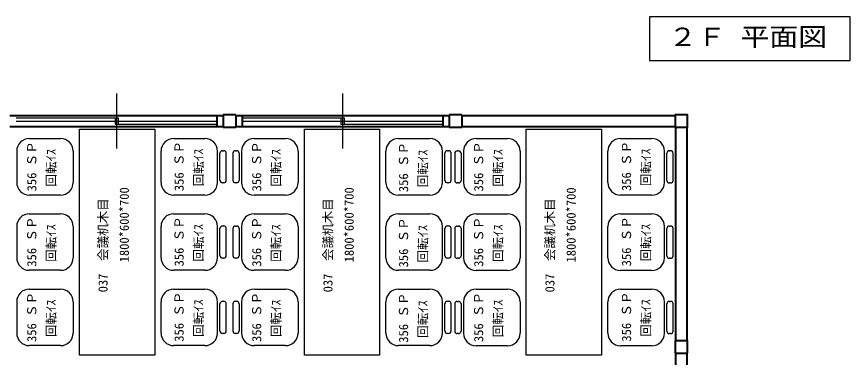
# Model space of a CAD drawing. Units: millimetres at full size, sheet at 1:50; details may follow other scales. Extents: x -8655 to 8652, y -6913 to 6546.
# Drawn here: x 2009 to 8652, y -2887 to -173 of the extents above; entities that cross this region are included whole.
import ezdxf
from ezdxf.enums import TextEntityAlignment as Align

# ---------------------------------------------------------------- set-up
doc = ezdxf.new("R2010")
doc.units = ezdxf.units.MM
doc.header["$LTSCALE"] = 50
for name, color, linetype, lineweight in [('0-2', 2, 'Continuous', 40), ('0-3', 7, 'Continuous', 25), ('0-F', 4, 'Continuous', 18)]:
    doc.layers.add(name, color=color, linetype=linetype, lineweight=lineweight)
doc.styles.add('ＭＳ ゴシック', font='')
doc.styles.get('ＭＳ ゴシック').set_extended_font_data('MS Gothic')

msp = doc.modelspace()

# ---------------------------------------------------------------- linework, layer by layer
at = {"layer": '0-2', "color": 7, "lineweight": 25}
for p, q in [((2805.47, -785.85), (2805.47, -1222.1)), ((4605.47, -785.85), (4605.47, -1222.1)), ((2005.46, -978.98), (2817.97, -978.98)), ((2792.97, -978.98), (2792.97, -1028.98)), ((2817.97, -978.98), (2817.97, -1028.98)), ((3805.46, -978.98), (4617.97, -978.98)), ((4592.97, -978.98), (4592.97, -1028.98)), ((4617.97, -978.98), (4617.97, -1028.98)), ((2005.46, -1003.98), (3605.47, -1003.98)), ((2792.97, -1028.98), (3605.47, -1028.98)), ((3805.46, -1003.98), (5405.47, -1003.98)), ((4592.97, -1028.98), (5405.47, -1028.98))]:
    msp.add_line(p, q, dxfattribs=at)
at = {"layer": '0-2'}
for p, q in [((1955.47, -958.98), (3655.47, -958.98)), ((3605.47, -958.98), (3605.47, -1048.97)), ((3655.47, -958.98), (3655.47, -953.98)), ((3755.47, -953.98), (3655.47, -953.98)), ((3755.47, -958.98), (3755.47, -953.98)), ((3755.47, -958.98), (5455.47, -958.98)), ((3805.47, -958.98), (3805.47, -1048.97)), ((5405.47, -958.98), (5405.47, -1048.97)), ((5455.47, -958.98), (5455.47, -953.98)), ((5555.47, -953.98), (5455.47, -953.98)), ((5555.47, -958.98), (5555.47, -953.98)), ((5555.47, -958.98), (7255.47, -958.98)), ((1955.47, -1048.98), (3655.47, -1048.98)), ((3655.47, -1053.98), (3755.47, -1053.98)), ((3755.47, -1048.98), (5455.47, -1048.98)), ((5455.47, -1053.98), (5555.47, -1053.98)), ((5555.47, -1048.98), (7255.47, -1048.98)), ((7260.47, -1053.98), (7260.47, -2753.98)), ((7350.47, -1053.98), (7350.47, -2753.98)), ((7260.47, -2753.98), (7255.47, -2753.98)), ((7255.47, -2753.98), (7255.47, -2853.98)), ((7355.47, -2853.98), (7355.47, -2753.98)), ((7260.47, -2853.98), (7255.47, -2853.98)), ((7260.47, -2853.98), (7260.47, -4553.98)), ((7350.47, -2853.98), (7350.47, -4553.98))]:
    msp.add_line(p, q, dxfattribs=at)
for points in [[(3655.47, -958.98), (3655.47, -1048.98), (3655.47, -1053.98)], [(3755.47, -958.98), (3755.47, -1048.98), (3755.47, -1053.98)], [(5455.47, -958.98), (5455.47, -1048.98), (5455.47, -1053.98)], [(5555.47, -958.98), (5555.47, -1048.98), (5555.47, -1053.98)], [(7260.47, -2753.98), (7350.47, -2753.98), (7355.47, -2753.98)], [(7260.47, -2853.98), (7350.47, -2853.98), (7355.47, -2853.98)]]:
    msp.add_lwpolyline(points, dxfattribs=at)
msp.add_lwpolyline([(7255.47, -1053.98), (7355.47, -1053.98), (7355.47, -953.98), (7255.47, -953.98)], close=True, dxfattribs=at)
at = {"layer": '0-3'}
for p, q in [((2109.36, -1143.54), (2359.36, -1143.54)), ((3259.36, -1143.54), (3509.36, -1143.54)), ((3901.57, -1143.54), (4151.57, -1143.54)), ((5051.57, -1143.54), (5301.57, -1143.54)), ((5670.4, -1144.43), (5920.4, -1144.43)), ((6820.4, -1144.43), (7070.4, -1144.43)), ((2009.36, -1243.54), (2009.36, -1493.54)), ((2459.36, -1243.54), (2459.36, -1493.54)), ((3159.36, -1493.54), (3159.36, -1243.54)), ((3609.36, -1493.54), (3609.36, -1243.54)), ((3629.36, -1476.54), (3629.36, -1260.41)), ((3649.36, -1240.41), (3659.36, -1240.41)), ((3679.36, -1476.54), (3679.36, -1260.41)), ((3731.57, -1260.54), (3731.57, -1476.67)), ((3751.57, -1240.54), (3761.57, -1240.54)), ((3781.57, -1260.54), (3781.57, -1476.67)), ((3801.57, -1243.54), (3801.57, -1493.54)), ((4251.57, -1243.54), (4251.57, -1493.54)), ((4951.57, -1493.54), (4951.57, -1243.54)), ((5401.57, -1493.54), (5401.57, -1243.54)), ((5421.57, -1476.54), (5421.57, -1260.41)), ((5441.57, -1240.41), (5451.57, -1240.41)), ((5471.57, -1476.54), (5471.57, -1260.41)), ((5500.4, -1261.43), (5500.4, -1477.56)), ((5520.4, -1241.43), (5530.4, -1241.43)), ((5550.4, -1261.43), (5550.4, -1477.56)), ((5570.4, -1244.43), (5570.4, -1494.43)), ((6020.4, -1244.43), (6020.4, -1494.43)), ((6720.4, -1494.43), (6720.4, -1244.43)), ((7170.4, -1494.43), (7170.4, -1244.43)), ((7190.4, -1477.43), (7190.4, -1261.3)), ((7210.4, -1241.3), (7220.4, -1241.3)), ((7240.4, -1477.43), (7240.4, -1261.3)), ((3659.36, -1496.54), (3649.36, -1496.54)), ((3761.57, -1496.67), (3751.57, -1496.67)), ((5451.57, -1496.54), (5441.57, -1496.54)), ((5530.4, -1497.56), (5520.4, -1497.56)), ((7220.4, -1497.43), (7210.4, -1497.43)), ((2359.36, -1593.54), (2109.36, -1593.54)), ((3509.36, -1593.54), (3259.36, -1593.54)), ((4151.57, -1593.54), (3901.57, -1593.54)), ((5301.57, -1593.54), (5051.57, -1593.54)), ((5920.4, -1594.43), (5670.4, -1594.43)), ((7070.4, -1594.43), (6820.4, -1594.43)), ((2109.36, -1743.54), (2359.36, -1743.54)), ((3259.36, -1743.54), (3509.36, -1743.54)), ((3901.57, -1743.54), (4151.57, -1743.54)), ((5051.57, -1743.54), (5301.57, -1743.54)), ((5670.4, -1744.43), (5920.4, -1744.43)), ((6820.4, -1744.43), (7070.4, -1744.43)), ((2009.36, -1843.54), (2009.36, -2093.54)), ((2459.36, -1843.54), (2459.36, -2093.54)), ((3159.36, -2093.54), (3159.36, -1843.54)), ((3609.36, -2093.54), (3609.36, -1843.54)), ((3649.36, -1840.41), (3659.36, -1840.41)), ((3751.57, -1840.54), (3761.57, -1840.54)), ((3801.57, -1843.54), (3801.57, -2093.54)), ((4251.57, -1843.54), (4251.57, -2093.54)), ((4951.57, -2093.54), (4951.57, -1843.54)), ((5401.57, -2093.54), (5401.57, -1843.54)), ((5441.57, -1840.41), (5451.57, -1840.41)), ((5520.4, -1841.43), (5530.4, -1841.43)), ((5570.4, -1844.43), (5570.4, -2094.43)), ((6020.4, -1844.43), (6020.4, -2094.43)), ((6720.4, -2094.43), (6720.4, -1844.43)), ((7170.4, -2094.43), (7170.4, -1844.43)), ((7210.4, -1841.3), (7220.4, -1841.3)), ((3629.36, -2076.54), (3629.36, -1860.41)), ((3679.36, -2076.54), (3679.36, -1860.41)), ((3731.57, -1860.54), (3731.57, -2076.67)), ((3781.57, -1860.54), (3781.57, -2076.67)), ((5421.57, -2076.54), (5421.57, -1860.41)), ((5471.57, -2076.54), (5471.57, -1860.41)), ((5500.4, -1861.43), (5500.4, -2077.56)), ((5550.4, -1861.43), (5550.4, -2077.56)), ((7190.4, -2077.43), (7190.4, -1861.3)), ((7240.4, -2077.43), (7240.4, -1861.3)), ((3659.36, -2096.54), (3649.36, -2096.54)), ((3761.57, -2096.67), (3751.57, -2096.67)), ((5451.57, -2096.54), (5441.57, -2096.54)), ((5530.4, -2097.56), (5520.4, -2097.56)), ((7220.4, -2097.43), (7210.4, -2097.43)), ((2359.36, -2193.54), (2109.36, -2193.54)), ((3509.36, -2193.54), (3259.36, -2193.54)), ((4151.57, -2193.54), (3901.57, -2193.54)), ((5301.57, -2193.54), (5051.57, -2193.54)), ((5920.4, -2194.43), (5670.4, -2194.43)), ((7070.4, -2194.43), (6820.4, -2194.43)), ((2109.36, -2343.54), (2359.36, -2343.54)), ((3259.36, -2343.54), (3509.36, -2343.54)), ((3901.57, -2343.54), (4151.57, -2343.54)), ((5051.57, -2343.54), (5301.57, -2343.54)), ((5670.4, -2344.43), (5920.4, -2344.43)), ((6820.4, -2344.43), (7070.4, -2344.43)), ((2009.36, -2443.54), (2009.36, -2693.54)), ((2459.36, -2443.54), (2459.36, -2693.54)), ((3159.36, -2693.54), (3159.36, -2443.54)), ((3609.36, -2693.54), (3609.36, -2443.54)), ((3649.36, -2440.41), (3659.36, -2440.41)), ((3751.57, -2440.54), (3761.57, -2440.54)), ((3801.57, -2443.54), (3801.57, -2693.54)), ((4251.57, -2443.54), (4251.57, -2693.54)), ((4951.57, -2693.54), (4951.57, -2443.54)), ((5401.57, -2693.54), (5401.57, -2443.54)), ((5441.57, -2440.41), (5451.57, -2440.41)), ((5520.4, -2441.43), (5530.4, -2441.43)), ((5570.4, -2444.43), (5570.4, -2694.43)), ((6020.4, -2444.43), (6020.4, -2694.43)), ((6720.4, -2694.43), (6720.4, -2444.43)), ((7170.4, -2694.43), (7170.4, -2444.43)), ((7210.4, -2441.3), (7220.4, -2441.3)), ((3629.36, -2676.54), (3629.36, -2460.41)), ((3679.36, -2676.54), (3679.36, -2460.41)), ((3731.57, -2460.54), (3731.57, -2676.67)), ((3781.57, -2460.54), (3781.57, -2676.67)), ((5421.57, -2676.54), (5421.57, -2460.41)), ((5471.57, -2676.54), (5471.57, -2460.41)), ((5500.4, -2461.43), (5500.4, -2677.56)), ((5550.4, -2461.43), (5550.4, -2677.56)), ((7190.4, -2677.43), (7190.4, -2461.3)), ((7240.4, -2677.43), (7240.4, -2461.3)), ((3659.36, -2696.54), (3649.36, -2696.54)), ((3761.57, -2696.67), (3751.57, -2696.67)), ((5451.57, -2696.54), (5441.57, -2696.54)), ((5530.4, -2697.56), (5520.4, -2697.56)), ((7220.4, -2697.43), (7210.4, -2697.43)), ((2359.36, -2793.54), (2109.36, -2793.54)), ((3509.36, -2793.54), (3259.36, -2793.54)), ((4151.57, -2793.54), (3901.57, -2793.54)), ((5301.57, -2793.54), (5051.57, -2793.54)), ((5920.4, -2794.43), (5670.4, -2794.43)), ((7070.4, -2794.43), (6820.4, -2794.43))]:
    msp.add_line(p, q, dxfattribs=at)
for points in [[(3109.36, -2868.54), (2509.36, -2868.54), (2509.36, -1068.54), (3109.36, -1068.54)], [(4901.57, -2868.54), (4301.57, -2868.54), (4301.57, -1068.54), (4901.57, -1068.54)], [(6670.4, -2869.43), (6070.4, -2869.43), (6070.4, -1069.43), (6670.4, -1069.43)]]:
    msp.add_lwpolyline(points, close=True, dxfattribs=at)
for centre, radius, start, end in [((2109.36, -1243.54), 100, 90, 180), ((2359.36, -1243.54), 100, 0, 90), ((3259.36, -1243.54), 100, 90, 180), ((3509.36, -1243.54), 100, 0, 90), ((3901.57, -1243.54), 100, 90, 180), ((4151.57, -1243.54), 100, 0, 90), ((5051.57, -1243.54), 100, 90, 180), ((5301.57, -1243.54), 100, 0, 90), ((5670.4, -1244.43), 100, 90, 180), ((5920.4, -1244.43), 100, 0, 90), ((6820.4, -1244.43), 100, 90, 180), ((7070.4, -1244.43), 100, 0, 90), ((3649.36, -1260.41), 20, 90, 180), ((3659.36, -1260.41), 20, 0, 90), ((3751.57, -1260.54), 20, 90, 180), ((3761.57, -1260.54), 20, 0, 90), ((5441.57, -1260.41), 20, 90, 180), ((5451.57, -1260.41), 20, 0, 90), ((5520.4, -1261.43), 20, 90, 180), ((5530.4, -1261.43), 20, 0, 90), ((7210.4, -1261.3), 20, 90, 180), ((7220.4, -1261.3), 20, 0, 90), ((2109.36, -1493.54), 100, 180, 270), ((2359.36, -1493.54), 100, 270, 0), ((3259.36, -1493.54), 100, 180, 270), ((3509.36, -1493.54), 100, 270, 0), ((3649.36, -1476.54), 20, 180, 270), ((3659.36, -1476.54), 20, 270, 0), ((3751.57, -1476.67), 20, 180, 270), ((3761.57, -1476.67), 20, 270, 0), ((3901.57, -1493.54), 100, 180, 270), ((4151.57, -1493.54), 100, 270, 0), ((5051.57, -1493.54), 100, 180, 270), ((5301.57, -1493.54), 100, 270, 0), ((5441.57, -1476.54), 20, 180, 270), ((5451.57, -1476.54), 20, 270, 0), ((5520.4, -1477.56), 20, 180, 270), ((5530.4, -1477.56), 20, 270, 0), ((5670.4, -1494.43), 100, 180, 270), ((5920.4, -1494.43), 100, 270, 0), ((6820.4, -1494.43), 100, 180, 270), ((7070.4, -1494.43), 100, 270, 0), ((7210.4, -1477.43), 20, 180, 270), ((7220.4, -1477.43), 20, 270, 0), ((2109.36, -1843.54), 100, 90, 180), ((2359.36, -1843.54), 100, 0, 90), ((3259.36, -1843.54), 100, 90, 180), ((3509.36, -1843.54), 100, 0, 90), ((3901.57, -1843.54), 100, 90, 180), ((4151.57, -1843.54), 100, 0, 90), ((5051.57, -1843.54), 100, 90, 180), ((5301.57, -1843.54), 100, 0, 90), ((5670.4, -1844.43), 100, 90, 180), ((5920.4, -1844.43), 100, 0, 90), ((6820.4, -1844.43), 100, 90, 180), ((7070.4, -1844.43), 100, 0, 90), ((3649.36, -1860.41), 20, 90, 180), ((3659.36, -1860.41), 20, 0, 90), ((3751.57, -1860.54), 20, 90, 180), ((3761.57, -1860.54), 20, 0, 90), ((5441.57, -1860.41), 20, 90, 180), ((5451.57, -1860.41), 20, 0, 90), ((5520.4, -1861.43), 20, 90, 180), ((5530.4, -1861.43), 20, 0, 90), ((7210.4, -1861.3), 20, 90, 180), ((7220.4, -1861.3), 20, 0, 90), ((2109.36, -2093.54), 100, 180, 270), ((2359.36, -2093.54), 100, 270, 0), ((3259.36, -2093.54), 100, 180, 270), ((3509.36, -2093.54), 100, 270, 0), ((3649.36, -2076.54), 20, 180, 270), ((3659.36, -2076.54), 20, 270, 0), ((3751.57, -2076.67), 20, 180, 270), ((3761.57, -2076.67), 20, 270, 0), ((3901.57, -2093.54), 100, 180, 270), ((4151.57, -2093.54), 100, 270, 0), ((5051.57, -2093.54), 100, 180, 270), ((5301.57, -2093.54), 100, 270, 0), ((5441.57, -2076.54), 20, 180, 270), ((5451.57, -2076.54), 20, 270, 0), ((5520.4, -2077.56), 20, 180, 270), ((5530.4, -2077.56), 20, 270, 0), ((5670.4, -2094.43), 100, 180, 270), ((5920.4, -2094.43), 100, 270, 0), ((6820.4, -2094.43), 100, 180, 270), ((7070.4, -2094.43), 100, 270, 0), ((7210.4, -2077.43), 20, 180, 270), ((7220.4, -2077.43), 20, 270, 0), ((2109.36, -2443.54), 100, 90, 180), ((2359.36, -2443.54), 100, 0, 90), ((3259.36, -2443.54), 100, 90, 180), ((3509.36, -2443.54), 100, 0, 90), ((3901.57, -2443.54), 100, 90, 180), ((4151.57, -2443.54), 100, 0, 90), ((5051.57, -2443.54), 100, 90, 180), ((5301.57, -2443.54), 100, 0, 90), ((5670.4, -2444.43), 100, 90, 180), ((5920.4, -2444.43), 100, 0, 90), ((6820.4, -2444.43), 100, 90, 180), ((7070.4, -2444.43), 100, 0, 90), ((3649.36, -2460.41), 20, 90, 180), ((3659.36, -2460.41), 20, 0, 90), ((3751.57, -2460.54), 20, 90, 180), ((3761.57, -2460.54), 20, 0, 90), ((5441.57, -2460.41), 20, 90, 180), ((5451.57, -2460.41), 20, 0, 90), ((5520.4, -2461.43), 20, 90, 180), ((5530.4, -2461.43), 20, 0, 90), ((7210.4, -2461.3), 20, 90, 180), ((7220.4, -2461.3), 20, 0, 90), ((2109.36, -2693.54), 100, 180, 270), ((2359.36, -2693.54), 100, 270, 0), ((3259.36, -2693.54), 100, 180, 270), ((3509.36, -2693.54), 100, 270, 0), ((3649.36, -2676.54), 20, 180, 270), ((3659.36, -2676.54), 20, 270, 0), ((3751.57, -2676.67), 20, 180, 270), ((3761.57, -2676.67), 20, 270, 0), ((3901.57, -2693.54), 100, 180, 270), ((4151.57, -2693.54), 100, 270, 0), ((5051.57, -2693.54), 100, 180, 270), ((5301.57, -2693.54), 100, 270, 0), ((5441.57, -2676.54), 20, 180, 270), ((5451.57, -2676.54), 20, 270, 0), ((5520.4, -2677.56), 20, 180, 270), ((5530.4, -2677.56), 20, 270, 0), ((5670.4, -2694.43), 100, 180, 270), ((5920.4, -2694.43), 100, 270, 0), ((6820.4, -2694.43), 100, 180, 270), ((7070.4, -2694.43), 100, 270, 0), ((7210.4, -2677.43), 20, 180, 270), ((7220.4, -2677.43), 20, 270, 0)]:
    msp.add_arc(centre, radius, start, end, dxfattribs=at)
at = {"layer": '0-F', "color": 7, "lineweight": 25}
msp.add_lwpolyline([(7052.48, -522.7), (8652.48, -522.7), (8652.48, -172.7), (7052.48, -172.7)], close=True, dxfattribs=at)

# ---------------------------------------------------------------- texts
at = {"layer": '0-3', "color": 4, "style": 'ＭＳ ゴシック'}
for s, p in [('356 ＳＰ', (2187.94, -1564.64)), ('356 ＳＰ', (3362.01, -1562.67)), ('356 ＳＰ', (3980.15, -1564.64)), ('356 ＳＰ', (5150.43, -1570.42)), ('356 ＳＰ', (5748.98, -1565.53)), ('356 ＳＰ', (6927.34, -1561.78)), ('回転ｲｽ', (2342.37, -1526.03)), ('回転ｲｽ', (3516.44, -1524.06)), ('回転ｲｽ', (4134.58, -1526.03)), ('回転ｲｽ', (5304.85, -1531.81)), ('回転ｲｽ', (5903.41, -1526.92)), ('回転ｲｽ', (7081.77, -1523.17)), ('1800*600*700', (2924.82, -2130.18)), ('1800*600*700', (4717.03, -2130.18)), ('1800*600*700', (6485.86, -2131.07)), ('037\u3000会議机木目', (2755.48, -2368.79)), ('037\u3000会議机木目', (4547.69, -2368.79)), ('037\u3000会議机木目', (6316.52, -2369.67)), ('356 ＳＰ', (2187.94, -2164.64)), ('356 ＳＰ', (3362.01, -2162.67)), ('356 ＳＰ', (3980.15, -2164.64)), ('356 ＳＰ', (5150.43, -2170.42)), ('356 ＳＰ', (5748.98, -2165.53)), ('356 ＳＰ', (6927.34, -2161.78)), ('回転ｲｽ', (2342.37, -2126.03)), ('回転ｲｽ', (3516.44, -2124.06)), ('回転ｲｽ', (4134.58, -2126.03)), ('回転ｲｽ', (5304.85, -2131.81)), ('回転ｲｽ', (5903.41, -2126.92)), ('回転ｲｽ', (7081.77, -2123.17)), ('356 ＳＰ', (2187.94, -2764.64)), ('356 ＳＰ', (3362.01, -2762.67)), ('356 ＳＰ', (3980.15, -2764.64)), ('356 ＳＰ', (5150.43, -2770.42)), ('356 ＳＰ', (5748.98, -2765.53)), ('356 ＳＰ', (6927.34, -2761.78)), ('回転ｲｽ', (2342.37, -2726.03)), ('回転ｲｽ', (3516.44, -2724.06)), ('回転ｲｽ', (4134.58, -2726.03)), ('回転ｲｽ', (5304.85, -2731.81)), ('回転ｲｽ', (5903.41, -2726.92)), ('回転ｲｽ', (7081.77, -2723.17))]:
    msp.add_text(s, height=73.31, rotation=90, dxfattribs=at).set_placement(p, align=Align.BOTTOM_LEFT)
at = {"layer": '0-F', "color": 7, "style": 'ＭＳ ゴシック', "width": 1.15}
msp.add_text('２Ｆ 平面図', height=146.6, dxfattribs=at).set_placement((7202.61, -450.56), align=Align.BOTTOM_LEFT)

doc.saveas('drawing.dxf')
